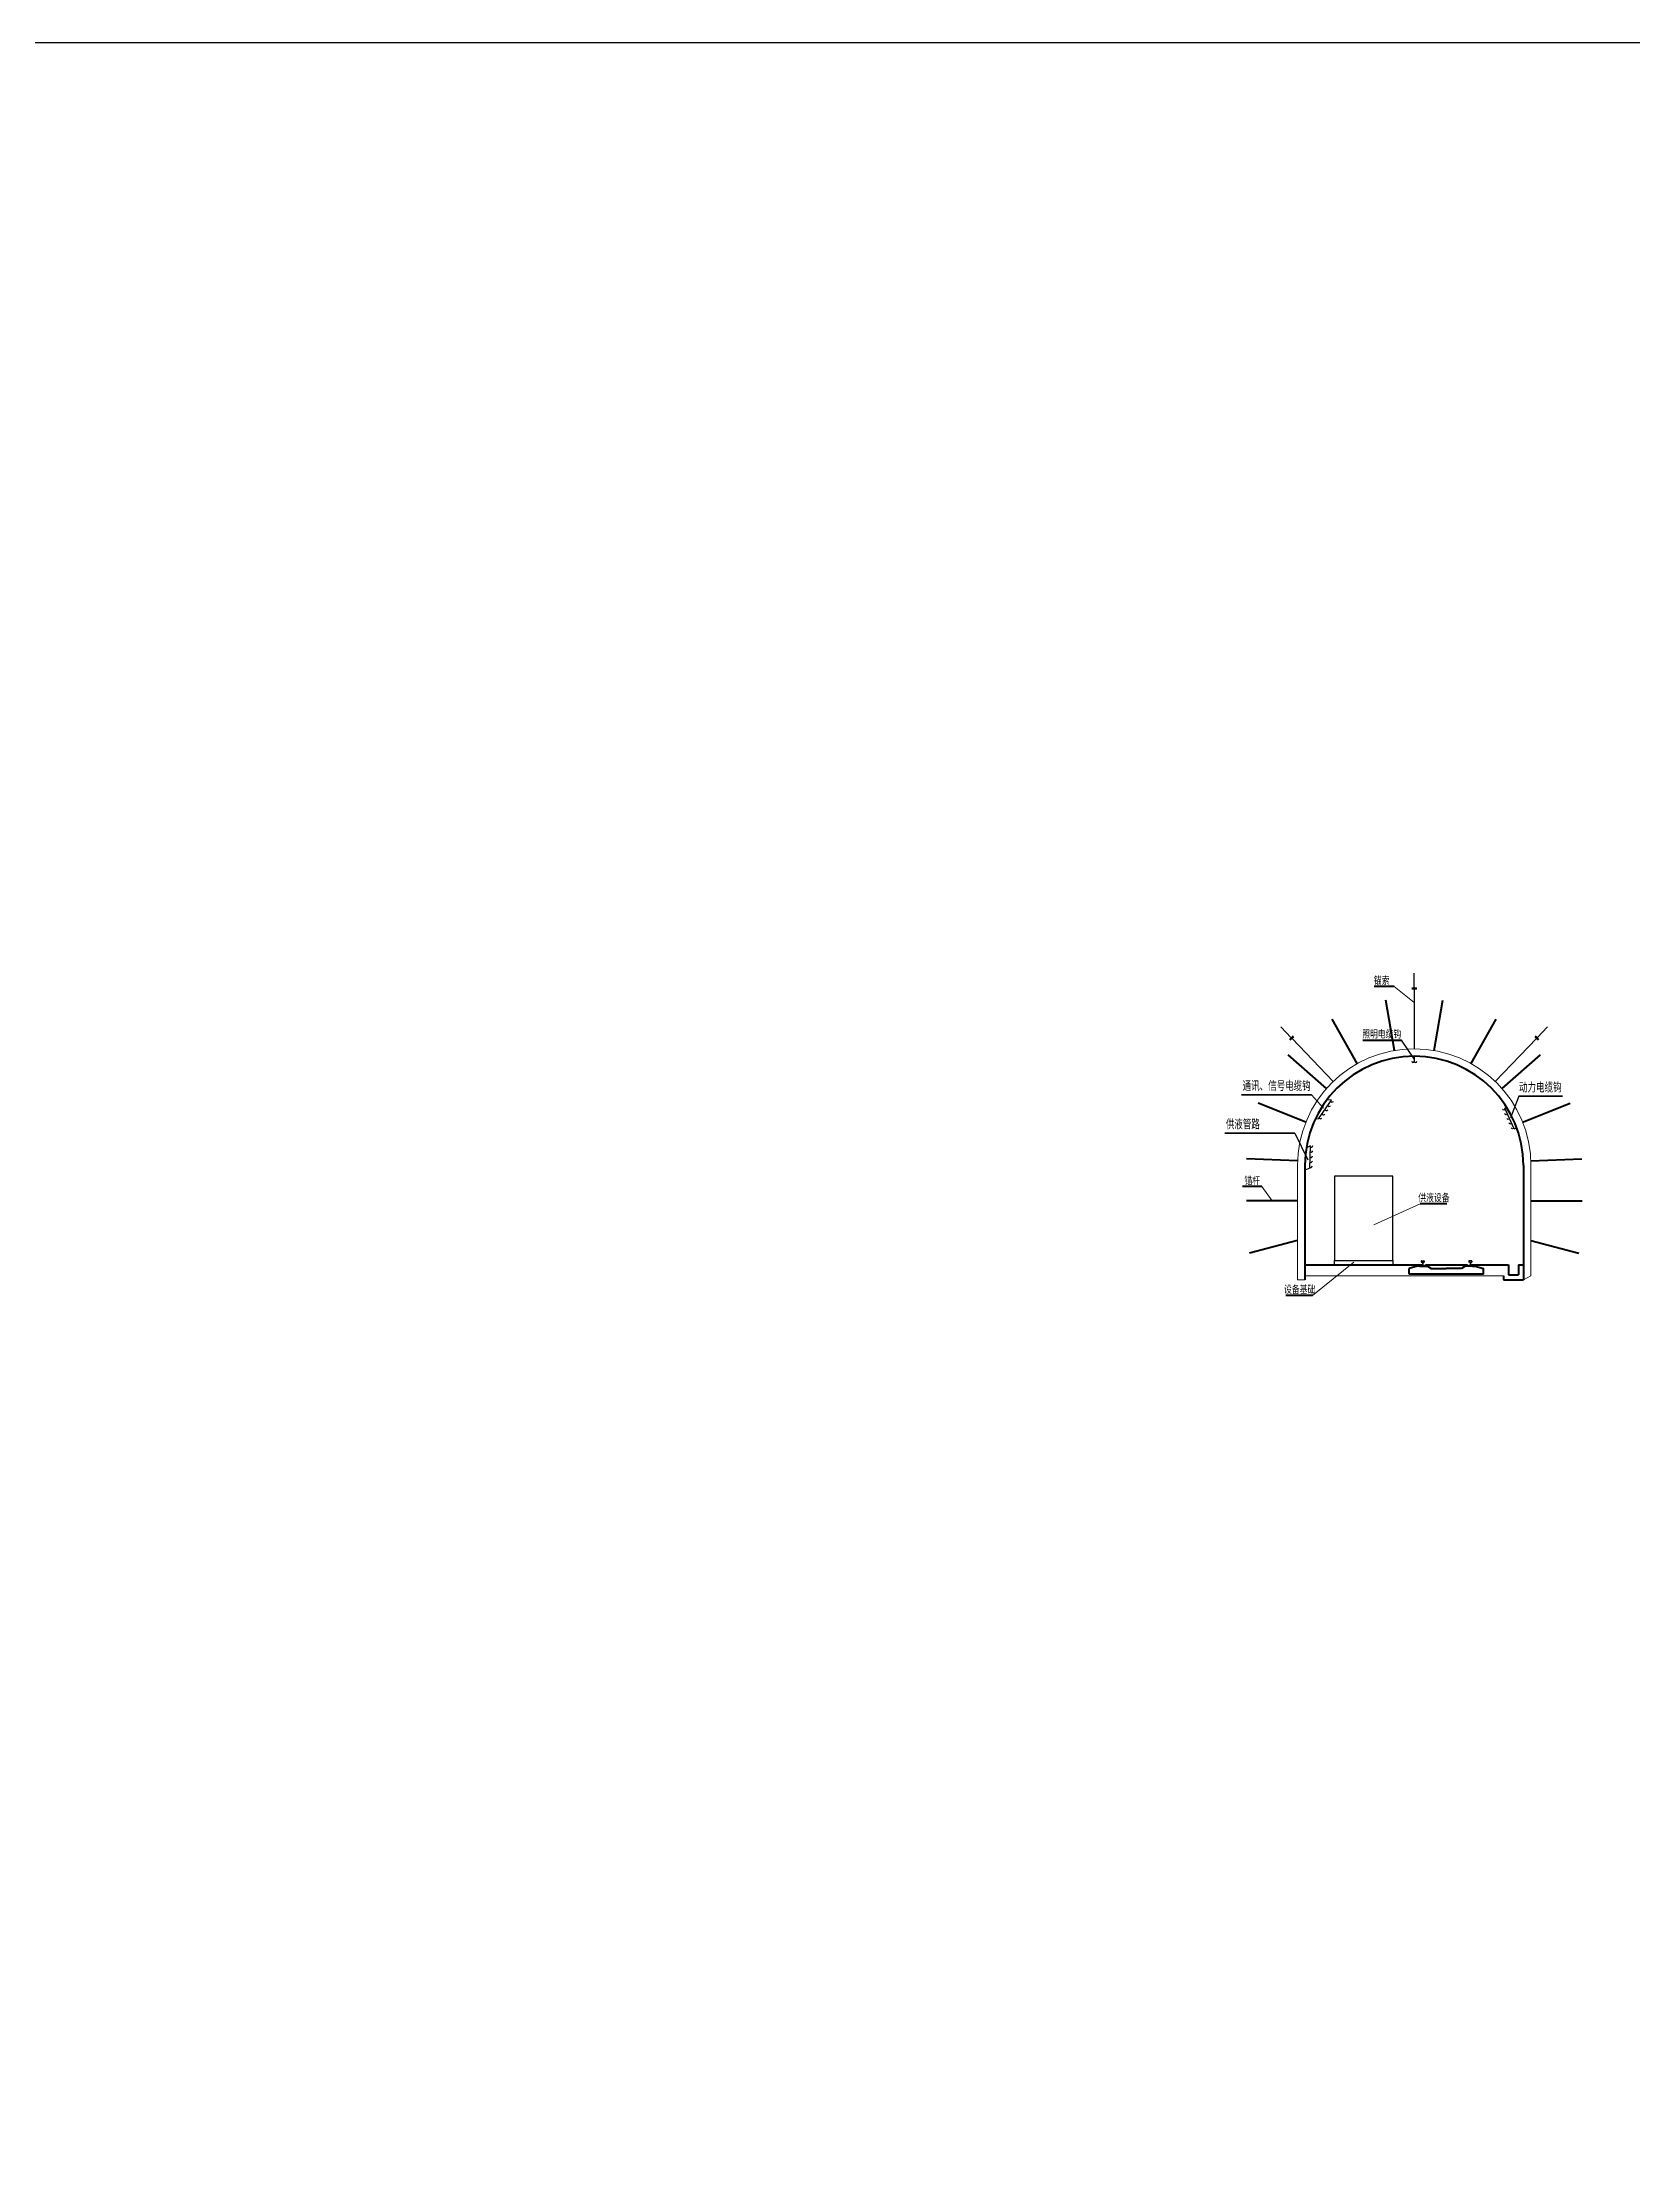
# Model space of a CAD drawing. Header units: inches. Extents: x 7875668 to 8082014, y 877498 to 963152.
# Drawn here: x 7907681 to 7939694, y 920325 to 963152 of the extents above; entities that cross this region are included whole.
import ezdxf

# ---------------------------------------------------------------- set-up
doc = ezdxf.new("R2010")
doc.units = ezdxf.units.IN
doc.header["$MEASUREMENT"] = 0
for name, color, linetype, lineweight in [('a-hd', 1, 'Continuous', 30), ('巷道轮廓', 1, 'Continuous', 40), ('轮廓', 1, 'Continuous', 50)]:
    doc.layers.add(name, color=color, linetype=linetype, lineweight=lineweight)
for name, color, linetype in [('xian', 7, 'Continuous'), ('引线', 5, 'Continuous'), ('文字', 7, 'Continuous'), ('标注', 3, 'Continuous')]:
    doc.layers.add(name, color=color, linetype=linetype)
doc.styles.add('ST0.7', font='', dxfattribs={"width": 0.7})
doc.styles.add('ST25', font='', dxfattribs={"width": 0.7, "height": 2.5})
doc.styles.get("Standard").update_dxf_attribs({"font": '', "width": 0.7})
doc.styles.get('ST0.7').set_extended_font_data('SimSun')
doc.styles.get('ST25').set_extended_font_data('SimSun')
doc.styles.get('Standard').set_extended_font_data('SimSun')

msp = doc.modelspace()

# ---------------------------------------------------------------- linework, layer by layer
at = {"lineweight": 30}
for p, q in [((7935300, 944111), (7935300, 944411)), ((7935350, 944111), (7935250, 944111)), ((7935350, 944091), (7935250, 944091)), ((7935300, 944091), (7935300, 942891)), ((7932825.2, 943114), (7932617.2, 943330.2)), ((7932861.2, 943148.6), (7932789.1, 943079.3)), ((7932875.1, 943134.2), (7932803, 943064.9)), ((7932839, 943099.6), (7933670.9, 942234.7)), ((7937761, 943099.6), (7936929.1, 942234.7)), ((7937724.9, 943134.2), (7937797, 943064.9)), ((7937738.8, 943148.6), (7937810.9, 943079.3)), ((7937774.8, 943114), (7937982.8, 943330.2))]:
    msp.add_line(p, q, dxfattribs=at)
at = {"color": 1, "lineweight": 40}
for p, q in [((7934151.5, 942591.2), (7933648.1, 943489.8)), ((7934901.9, 942857), (7934727.5, 943872.2)), ((7935698.1, 942857), (7935872.5, 943872.2)), ((7936448.5, 942591.2), (7936951.9, 943489.8)), ((7933532.8, 942090.1), (7932758.3, 942769)), ((7937067.2, 942090.1), (7937841.7, 942769)), ((7933117, 941411.2), (7932160.2, 941792.5)), ((7937483, 941411.2), (7938439.8, 941792.5)), ((7932951.8, 940632.3), (7931922.6, 940672.4)), ((7937648.2, 940632.3), (7938677.4, 940672.4)), ((7932951.8, 939832.3), (7931921.8, 939832.3)), ((7937648.2, 939832.3), (7938678.2, 939832.3)), ((7932950, 939032.3), (7931984.1, 938773.5)), ((7937650, 939032.3), (7938615.9, 938773.5))]:
    msp.add_line(p, q, dxfattribs=at)
at = {"color": 4}
msp.add_line((7935300, 942741), (7935300, 942639.1), dxfattribs=at)
for p, q in [((7933230.2, 941964.3), (7933473.4, 941692)), ((7937405.7, 941933.4), (7937241.4, 941503.5)), ((7932892.6, 941190.9), (7933160.9, 940652))]:
    msp.add_line(p, q)
at = {"color": 1}
for p, q in [((7933374, 941481.1), (7933632.5, 941853.4)), ((7933632.5, 941853.4), (7933541.4, 941862.9)), ((7933373.8, 941481.1), (7933307.1, 941475.5)), ((7933210.6, 940937.9), (7933128.9, 940896.5)), ((7933195, 940484.9), (7933210.6, 940937.9)), ((7933194.8, 940484.8), (7933100, 940444))]:
    msp.add_line(p, q, dxfattribs=at)
for points in [[(7875667.5, 963152), (8082013.5, 963152), (8082013.5, 877498.5), (7875667.5, 877498.5)], [(7933694.4, 938627), (7934869.4, 938627), (7934869.4, 940323), (7933694.4, 940323)], [(7933694.4, 938627), (7934869.4, 938627), (7934869.4, 938541), (7933694.4, 938541)]]:
    msp.add_lwpolyline(points, close=True)
at = {"color": 4}
for centre in [(7935275, 942639.1), (7935325, 942639.1)]:
    msp.add_arc(centre, 25, 180, 0, dxfattribs=at)
at = {"color": 1}
for points, knots in [([(7933620.9, 941836.7), (7933626.3, 941825.9), (7933639.7, 941808.4), (7933662.7, 941822), (7933675, 941829.3)], [20.0400427, 20.0400427, 20.0400427, 20.0400427, 51.9489512, 88.5011885, 88.5011885, 88.5011885, 88.5011885]), ([(7933388.1, 941501.5), (7933393.6, 941490.5), (7933407, 941472.6), (7933430.3, 941486.3), (7933442.6, 941493.6)], [19.4751207, 19.4751207, 19.4751207, 19.4751207, 51.9489512, 88.5011885, 88.5011885, 88.5011885, 88.5011885]), ([(7933443.5, 941581.3), (7933449, 941570.2), (7933462.4, 941552.3), (7933485.6, 941566.1), (7933498, 941573.4)], [19.4751207, 19.4751207, 19.4751207, 19.4751207, 51.9489512, 88.5011885, 88.5011885, 88.5011885, 88.5011885]), ([(7933502.6, 941666.3), (7933508.1, 941655.3), (7933521.5, 941637.3), (7933544.7, 941651.1), (7933557, 941658.4)], [19.4751207, 19.4751207, 19.4751207, 19.4751207, 51.9489512, 88.5011885, 88.5011885, 88.5011885, 88.5011885]), ([(7933561.7, 941751.4), (7933567.1, 941740.3), (7933580.6, 941722.4), (7933603.8, 941736.2), (7933616.1, 941743.5)], [19.4751207, 19.4751207, 19.4751207, 19.4751207, 51.9489512, 88.5011885, 88.5011885, 88.5011885, 88.5011885]), ([(7933209.9, 940917.5), (7933220.3, 940911.4), (7933241.1, 940903.9), (7933253, 940927.9), (7933259.4, 940940.7)], [20.0400427, 20.0400427, 20.0400427, 20.0400427, 51.9489512, 88.5011885, 88.5011885, 88.5011885, 88.5011885]), ([(7933195.8, 940509.7), (7933206.5, 940503.4), (7933227.4, 940495.6), (7933239.5, 940519.8), (7933245.9, 940532.6)], [19.4751207, 19.4751207, 19.4751207, 19.4751207, 51.9489512, 88.5011885, 88.5011885, 88.5011885, 88.5011885]), ([(7933199.2, 940606.7), (7933209.8, 940600.4), (7933230.8, 940592.6), (7933242.9, 940616.8), (7933249.2, 940629.6)], [19.4751207, 19.4751207, 19.4751207, 19.4751207, 51.9489512, 88.5011885, 88.5011885, 88.5011885, 88.5011885]), ([(7933202.8, 940710.2), (7933213.4, 940703.9), (7933234.4, 940696.1), (7933246.4, 940720.3), (7933252.8, 940733.1)], [19.4751207, 19.4751207, 19.4751207, 19.4751207, 51.9489512, 88.5011885, 88.5011885, 88.5011885, 88.5011885]), ([(7933206.3, 940813.7), (7933216.9, 940807.4), (7933237.9, 940799.6), (7933250, 940823.8), (7933256.4, 940836.6)], [19.4751207, 19.4751207, 19.4751207, 19.4751207, 51.9489512, 88.5011885, 88.5011885, 88.5011885, 88.5011885])]:
    msp.add_open_spline(points, degree=3, knots=knots, dxfattribs=at)
at = {"layer": 'a-hd', "color": 1}
for p, q in [((7937121.2, 941692), (7937163.4, 941710.5)), ((7937312.1, 941280.8), (7937121.2, 941692)), ((7937312.2, 941280.8), (7937364.9, 941296.6))]:
    msp.add_line(p, q, dxfattribs=at)
for points, knots in [([(7937129.8, 941673.5), (7937122.6, 941663.8), (7937106.4, 941648.8), (7937086.1, 941666.2), (7937075.2, 941675.5)], [20.0400427, 20.0400427, 20.0400427, 20.0400427, 51.9489512, 88.5011885, 88.5011885, 88.5011885, 88.5011885]), ([(7937173.5, 941579.3), (7937166.2, 941569.3), (7937149.9, 941554), (7937129.4, 941571.5), (7937118.5, 941580.8)], [19.4751207, 19.4751207, 19.4751207, 19.4751207, 51.9489512, 88.5011885, 88.5011885, 88.5011885, 88.5011885]), ([(7937217.1, 941485.4), (7937209.8, 941475.4), (7937193.5, 941460), (7937173, 941477.6), (7937162.1, 941486.9)], [19.4751207, 19.4751207, 19.4751207, 19.4751207, 51.9489512, 88.5011885, 88.5011885, 88.5011885, 88.5011885]), ([(7937260.7, 941391.4), (7937253.4, 941381.5), (7937237.1, 941366.1), (7937216.6, 941383.7), (7937205.7, 941393)], [19.4751207, 19.4751207, 19.4751207, 19.4751207, 51.9489512, 88.5011885, 88.5011885, 88.5011885, 88.5011885]), ([(7937304.3, 941297.5), (7937297, 941287.5), (7937280.8, 941272.2), (7937260.2, 941289.7), (7937249.3, 941299)], [19.4751207, 19.4751207, 19.4751207, 19.4751207, 51.9489512, 88.5011885, 88.5011885, 88.5011885, 88.5011885])]:
    msp.add_open_spline(points, degree=3, knots=knots, dxfattribs=at)
at = {"layer": 'xian', "color": 1, "lineweight": 40}
for p, q in [((7934898.1, 944148.1), (7934494.9, 944148.1)), ((7932232.5, 940115.8), (7931843.9, 940115.8)), ((7935955.1, 939767), (7935419.1, 939767)), ((7933251.9, 937921), (7932715.9, 937921))]:
    msp.add_line(p, q, dxfattribs=at)
at = {"layer": 'xian', "color": 7, "lineweight": 13}
for p, q in [((7934898.1, 944148.1), (7935300, 943821.6)), ((7932232.5, 940115.8), (7932436.8, 939832.3)), ((7935419.1, 939767), (7934487.4, 939343.5)), ((7933251.9, 937921), (7934086.4, 938595.5))]:
    msp.add_line(p, q, dxfattribs=at)
at = {"layer": '巷道轮廓'}
for p, q in [((7934266.9, 943065.6), (7935042.7, 943065.6)), ((7936436.1, 938541), (7937200, 938541))]:
    msp.add_line(p, q, dxfattribs=at)
at = {"layer": '巷道轮廓', "lineweight": 35}
for p, q in [((7933230.2, 941964.3), (7931822.8, 941964.3)), ((7938283.8, 941933.4), (7937405.7, 941933.4)), ((7932892.6, 941190.9), (7931485.2, 941190.9))]:
    msp.add_line(p, q, dxfattribs=at)
at = {"layer": '巷道轮廓', "lineweight": 15}
for p, q in [((7932950, 940541), (7932950, 938241)), ((7937650, 940541), (7937650, 938322.2)), ((7932950, 938241), (7933100, 938241)), ((7933100, 938321), (7937100, 938321)), ((7937650, 938322.2), (7937500, 938241))]:
    msp.add_line(p, q, dxfattribs=at)
msp.add_arc((7935300, 940541), 2350, 0, 180, dxfattribs=at)
at = {"layer": '引线', "color": 0}
msp.add_line((7935298.7, 942690.1), (7935042.7, 943065.6), dxfattribs=at)
at = {"layer": '文字'}
for p, q in [((7935420, 938516.3), (7935420, 938514.2)), ((7935420, 938514.2), (7935528, 938514.2)), ((7935460.4, 938533.1), (7935423.5, 938521)), ((7935439.8, 938617.2), (7935439.8, 938596.2)), ((7935444.8, 938622.2), (7935495.2, 938622.2)), ((7935444.8, 938591.2), (7935458.9, 938591.2)), ((7935463.9, 938586.2), (7935463.9, 938537.8)), ((7935476.2, 938586.2), (7935476.2, 938538)), ((7935479.8, 938533.2), (7935524.3, 938520.9)), ((7935481.2, 938591.2), (7935495.2, 938591.2)), ((7935500.2, 938617.2), (7935500.2, 938596.2)), ((7935528, 938516.1), (7935528, 938514.2)), ((7936372, 938516.1), (7936372, 938514.2)), ((7936480, 938514.2), (7936372, 938514.2)), ((7936420.2, 938533.2), (7936375.7, 938520.9)), ((7936399.8, 938617.2), (7936399.8, 938596.2)), ((7936455.2, 938622.2), (7936404.8, 938622.2)), ((7936418.8, 938591.2), (7936404.8, 938591.2)), ((7936423.8, 938586.2), (7936423.8, 938538)), ((7936436.1, 938586.2), (7936436.1, 938537.8)), ((7936439.6, 938533.1), (7936476.5, 938521)), ((7936455.2, 938591.2), (7936441.1, 938591.2)), ((7936460.2, 938617.2), (7936460.2, 938596.2)), ((7936480, 938516.3), (7936480, 938514.2))]:
    msp.add_line(p, q, dxfattribs=at)
for centre, start, end in [((7935425, 938516.3), 108.01257, 180), ((7935444.8, 938617.2), 90, 180), ((7935444.8, 938596.2), 180, 270), ((7935458.9, 938586.2), 0, 90), ((7935458.9, 938537.8), 288.01257, 0), ((7935481.2, 938586.2), 90, 180), ((7935481.2, 938538), 180, 254.6241), ((7935495.2, 938617.2), 0, 90), ((7935495.2, 938596.2), 270, 0), ((7935523, 938516.1), 0, 74.6241), ((7936377, 938516.1), 105.3759, 180), ((7936404.8, 938617.2), 90, 180), ((7936404.8, 938596.2), 180, 270), ((7936418.8, 938586.2), 0, 90), ((7936418.8, 938538), 285.3759, 0), ((7936441.1, 938586.2), 90, 180), ((7936441.1, 938537.8), 180, 251.98743), ((7936455.2, 938617.2), 0, 90), ((7936455.2, 938596.2), 270, 0), ((7936475, 938516.3), 0, 71.98743)]:
    msp.add_arc(centre, 5, start, end, dxfattribs=at)
at = {"layer": '标注'}
msp.add_line((7936484.1, 938514.2), (7936376.2, 938514.2), dxfattribs=at)
at = {"layer": '轮廓'}
for p, q in [((7933100, 940541), (7933100, 938241)), ((7937500, 940541), (7937500, 938241)), ((7933100, 938541), (7935463.9, 938541)), ((7935362.2, 938514.2), (7935196, 938464.2)), ((7935196, 938351.7), (7935196, 938464.2)), ((7936696, 938351.7), (7935196, 938351.7)), ((7935415.9, 938514.2), (7935362.2, 938514.2)), ((7935415.9, 938514.2), (7935566, 938514.2)), ((7935528, 938515.1), (7935528, 938541)), ((7935528, 938541), (7936372, 938541)), ((7935566, 938514.2), (7935638.9, 938464.2)), ((7935638.9, 938464.2), (7935946, 938464.2)), ((7936253.1, 938464.2), (7935946, 938464.2)), ((7936326, 938514.2), (7936253.1, 938464.2)), ((7936476.2, 938514.2), (7936326, 938514.2)), ((7936372, 938514.2), (7936372, 938541)), ((7936476.2, 938514.2), (7936529.8, 938514.2)), ((7936529.8, 938514.2), (7936696, 938464.2)), ((7936696, 938351.7), (7936696, 938464.2)), ((7937200, 938541), (7937200, 938341)), ((7937200, 938341), (7937400, 938341)), ((7937400, 938541), (7937400, 938341)), ((7937400, 938541), (7937500, 938541)), ((7937100, 938321), (7937100, 938241)), ((7937100, 938241), (7937500, 938241))]:
    msp.add_line(p, q, dxfattribs=at)
msp.add_arc((7935300, 940541), 2200, 0, 180, dxfattribs=at)

# ---------------------------------------------------------------- texts
at = {"style": 'ST0.7', "width": 0.75}
for s, p in [('锚索', (7934486.8, 944194)), ('锚杆', (7931879.7, 940161.8)), ('供液设备', (7935380.9, 939818.6)), ('设备基础', (7932677.6, 937972.6))]:
    msp.add_text(s, height=150, dxfattribs=at).set_placement(p)
at = {"color": 7, "char_height": 175, "attachment_point": 1, "style": 'ST25'}
for s, insert, width in [('通讯、信号电缆钩', (7931843.7, 942235.6), 1463.436), ('动力电缆钩', (7937409.4, 942204.8), 919.674), ('供液管路', (7931506.2, 941462.2), 1463.436)]:
    msp.add_mtext(s, dxfattribs=dict(at, insert=insert, width=width))
at = {"layer": '文字', "width": 0.75}
msp.add_text('照明电缆钩', height=150, dxfattribs=at).set_placement((7934251.6, 943113.2))

doc.saveas('drawing.dxf')
